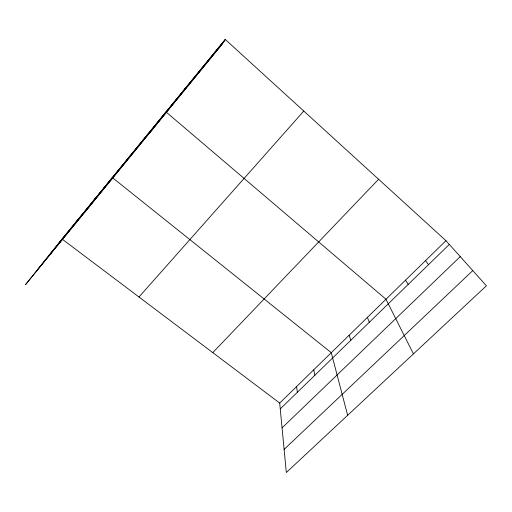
<?xml version="1.0" encoding="UTF-8"?>
<svg xmlns="http://www.w3.org/2000/svg" width="512" height="512" viewBox="0 0 512 512"><rect width="100%" height="100%" fill="white"/><g stroke="black" fill="none" stroke-linecap="round" stroke-linejoin="round"><path stroke-width="0.77" d="M225.267 39.462L221.299 45.312L25.6 284.557L62.086 239.059L225.267 39.462L445.952 240.678L486.4 285.798L286.317 472.538L279.699 403.053L62.086 239.059M204.352 65.126L205.043 64.198M184.256 89.709L185.299 88.352M149.242 133.402L166.01 111.942L385.984 299.251L413.434 353.894M146.035 136.454L147.718 134.317M127.853 158.688L129.837 156.192M84.96 211.987L112.339 177.587L331.27 352.685L347.648 415.296M92.698 201.69L95.226 198.522M75.693 222.49L78.477 219.008M59.053 242.835L224.947 39.942M49.216 255.104L223.885 41.498M37.914 269.203L222.656 43.309M138.989 297.011L303.789 111.059M212.8 352.634L378.598 179.27M279.699 403.053L445.952 240.678M280.256 408.928L449.318 244.435M282.061 427.872L460.243 256.621M284.109 449.395L472.774 270.598M425.536 260.621L428.531 264.666M405.549 280.141L408.192 284.454M367.379 317.421L369.357 322.234M349.146 335.226L350.816 340.275M313.741 369.798L314.835 375.283M296.557 386.586L297.376 392.269"/></g></svg>
